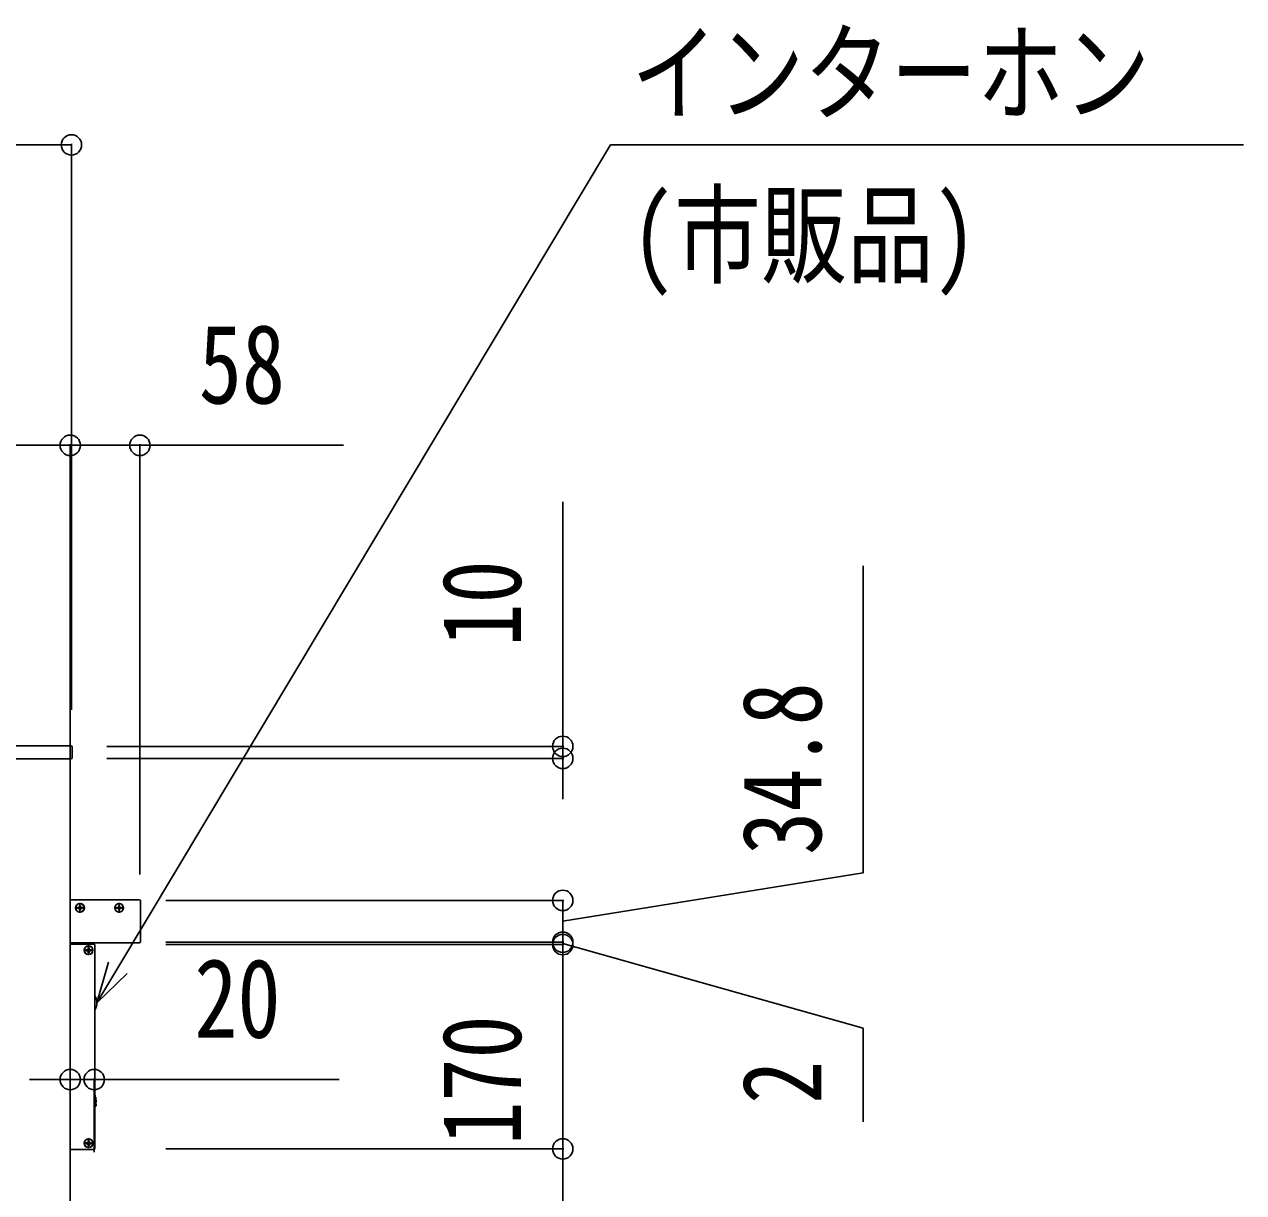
# Model space of a CAD drawing. Units: millimetres, scale not verified. Extents: x -8410 to 8410, y -5940 to 5940.
# Drawn here: x -5608 to -4593, y 569 to 1541 of the extents above; entities that cross this region are included whole.
import ezdxf
from ezdxf.enums import TextEntityAlignment as Align

# ---------------------------------------------------------------- set-up
doc = ezdxf.new("R2010")
doc.units = ezdxf.units.MM
doc.header["$LTSCALE"] = 30
for name, color, linetype in [('0-4_YKK_13', 4, 'Continuous'), ('0-5_YKK_A1', 4, 'Continuous'), ('0-6_YKK_D', 6, 'Continuous')]:
    doc.layers.add(name, color=color, linetype=linetype)
doc.styles.add('ＭＳ ゴシック', font='')
doc.styles.get('ＭＳ ゴシック').set_extended_font_data('MS Gothic')

msp = doc.modelspace()

# ---------------------------------------------------------------- linework, layer by layer
at = {"layer": '0-4_YKK_13'}
for p, q in [((-5700.36, 940.4), (-5569.36, 940.4)), ((-5568.36, 939.4), (-5568.36, 930.4)), ((-5569.36, 929.4), (-5700.36, 929.4)), ((-5569.86, 812.2), (-5512.36, 812.2)), ((-5565.91, 805.5), (-5557.61, 805.5)), ((-5563.81, 805.85), (-5563.81, 805.15)), ((-5563.81, 805.85), (-5562.61, 805.85)), ((-5563.81, 805.15), (-5562.61, 805.15)), ((-5562.11, 807.55), (-5561.41, 807.55)), ((-5562.11, 807.55), (-5562.11, 806.35)), ((-5562.11, 804.65), (-5562.11, 803.45)), ((-5562.11, 803.45), (-5561.41, 803.45)), ((-5561.76, 801.35), (-5561.76, 809.65)), ((-5561.41, 807.55), (-5561.41, 806.35)), ((-5561.41, 804.65), (-5561.41, 803.45)), ((-5560.91, 805.85), (-5559.71, 805.85)), ((-5560.91, 805.15), (-5559.71, 805.15)), ((-5559.71, 805.85), (-5559.71, 805.15)), ((-5533.31, 805.5), (-5525.01, 805.5)), ((-5531.21, 805.85), (-5531.21, 805.15)), ((-5531.21, 805.85), (-5530.01, 805.85)), ((-5531.21, 805.15), (-5530.01, 805.15)), ((-5529.51, 807.55), (-5528.81, 807.55)), ((-5529.51, 807.55), (-5529.51, 806.35)), ((-5529.51, 804.65), (-5529.51, 803.45)), ((-5529.51, 803.45), (-5528.81, 803.45)), ((-5529.16, 801.35), (-5529.16, 809.65)), ((-5528.81, 807.55), (-5528.81, 806.35)), ((-5528.81, 804.65), (-5528.81, 803.45)), ((-5528.31, 805.85), (-5527.11, 805.85)), ((-5528.31, 805.15), (-5527.11, 805.15)), ((-5527.11, 805.85), (-5527.11, 805.15)), ((-5511.36, 811.2), (-5511.36, 777.4)), ((-5512.36, 776.4), (-5569.86, 776.4)), ((-5550.36, 775.4), (-5569.86, 775.4)), ((-5554.91, 772.25), (-5554.21, 772.25)), ((-5554.91, 772.25), (-5554.91, 771.05)), ((-5554.91, 772.25), (-5554.21, 772.25)), ((-5554.91, 772.25), (-5554.91, 771.05)), ((-5554.56, 766.05), (-5554.56, 774.35)), ((-5554.56, 766.05), (-5554.56, 774.35)), ((-5554.21, 772.25), (-5554.21, 771.05)), ((-5554.21, 772.25), (-5554.21, 771.05)), ((-5549.36, 605.4), (-5549.36, 774.4)), ((-5558.71, 770.2), (-5550.41, 770.2)), ((-5558.71, 770.2), (-5550.41, 770.2)), ((-5556.61, 770.55), (-5556.61, 769.85)), ((-5556.61, 770.55), (-5555.41, 770.55)), ((-5556.61, 770.55), (-5556.61, 769.85)), ((-5556.61, 770.55), (-5555.41, 770.55)), ((-5556.61, 769.85), (-5555.41, 769.85)), ((-5556.61, 769.85), (-5555.41, 769.85)), ((-5554.91, 769.35), (-5554.91, 768.15)), ((-5554.91, 769.35), (-5554.91, 768.15)), ((-5554.91, 768.15), (-5554.21, 768.15)), ((-5554.91, 768.15), (-5554.21, 768.15)), ((-5554.21, 769.35), (-5554.21, 768.15)), ((-5554.21, 769.35), (-5554.21, 768.15)), ((-5553.71, 770.55), (-5552.51, 770.55)), ((-5553.71, 770.55), (-5552.51, 770.55)), ((-5553.71, 769.85), (-5552.51, 769.85)), ((-5553.71, 769.85), (-5552.51, 769.85)), ((-5552.51, 770.55), (-5552.51, 769.85)), ((-5552.51, 770.55), (-5552.51, 769.85)), ((-5548.99, 647.94), (-5549.16, 649.62)), ((-5548.73, 640.5), (-5549.16, 640.46)), ((-5548.99, 647.94), (-5549.04, 647.93)), ((-5549.04, 647.93), (-5548.6, 643.73)), ((-5548.81, 647.94), (-5548.99, 647.94)), ((-5548.6, 643.73), (-5548.55, 643.73)), ((-5548.56, 647.76), (-5548.17, 643.95)), ((-5548.55, 643.73), (-5548.42, 643.73)), ((-5548.55, 643.73), (-5548.27, 641.05)), ((-5558.71, 609.6), (-5550.41, 609.6)), ((-5558.71, 609.6), (-5550.41, 609.6)), ((-5556.61, 609.95), (-5556.61, 609.25)), ((-5556.61, 609.95), (-5555.41, 609.95)), ((-5556.61, 609.95), (-5556.61, 609.25)), ((-5556.61, 609.95), (-5555.41, 609.95)), ((-5556.61, 609.25), (-5555.41, 609.25)), ((-5556.61, 609.25), (-5555.41, 609.25)), ((-5554.91, 611.65), (-5554.21, 611.65)), ((-5554.91, 611.65), (-5554.91, 610.45)), ((-5554.91, 611.65), (-5554.21, 611.65)), ((-5554.91, 611.65), (-5554.91, 610.45)), ((-5554.56, 605.45), (-5554.56, 613.75)), ((-5554.56, 605.45), (-5554.56, 613.75)), ((-5554.21, 611.65), (-5554.21, 610.45)), ((-5554.21, 611.65), (-5554.21, 610.45)), ((-5553.71, 609.95), (-5552.51, 609.95)), ((-5553.71, 609.95), (-5552.51, 609.95)), ((-5553.71, 609.25), (-5552.51, 609.25)), ((-5553.71, 609.25), (-5552.51, 609.25)), ((-5552.51, 609.95), (-5552.51, 609.25)), ((-5552.51, 609.95), (-5552.51, 609.25)), ((-5569.86, 604.4), (-5550.36, 604.4)), ((-5554.91, 608.75), (-5554.91, 607.55)), ((-5554.91, 608.75), (-5554.91, 607.55)), ((-5554.91, 607.55), (-5554.21, 607.55)), ((-5554.91, 607.55), (-5554.21, 607.55)), ((-5554.21, 608.75), (-5554.21, 607.55)), ((-5554.21, 608.75), (-5554.21, 607.55))]:
    msp.add_line(p, q, dxfattribs=at)
for centre, radius in [((-5561.76, 805.5), 3.65), ((-5561.76, 805.5), 3.5), ((-5529.16, 805.5), 3.65), ((-5529.16, 805.5), 3.5), ((-5554.56, 770.2), 3.65), ((-5554.56, 770.2), 3.5), ((-5554.56, 770.2), 3.5), ((-5554.56, 609.6), 3.65), ((-5554.56, 609.6), 3.5), ((-5554.56, 609.6), 3.5)]:
    msp.add_circle(centre, radius, dxfattribs=at)
for centre, radius, start, end in [((-5569.36, 939.4), 1, 0, 90), ((-5569.36, 930.4), 1, 270, 0), ((-5512.36, 811.2), 1, 0, 90), ((-5562.61, 806.35), 0.5, 270, 0), ((-5562.61, 804.65), 0.5, 0, 90), ((-5560.91, 806.35), 0.5, 180, 270), ((-5560.91, 804.65), 0.5, 90, 180), ((-5530.01, 806.35), 0.5, 270, 0), ((-5530.01, 804.65), 0.5, 0, 90), ((-5528.31, 806.35), 0.5, 180, 270), ((-5528.31, 804.65), 0.5, 90, 180), ((-5550.36, 774.4), 1, 0, 90), ((-5512.36, 777.4), 1, 270, 0), ((-5555.41, 771.05), 0.5, 270, 0), ((-5555.41, 771.05), 0.5, 270, 0), ((-5555.41, 769.35), 0.5, 0, 90), ((-5555.41, 769.35), 0.5, 0, 90), ((-5553.71, 771.05), 0.5, 180, 270), ((-5553.71, 771.05), 0.5, 180, 270), ((-5553.71, 769.35), 0.5, 90, 180), ((-5553.71, 769.35), 0.5, 90, 180), ((-5558.92, 726.46), 11.2, 330.59628, 29.40372), ((-5548.79, 647.71), 0.226, 11.26614, 97.10779), ((-5548.77, 641), 0.501, 274.99961, 5.88105), ((-5548.41, 643.97), 0.245, 268.73775, 354.48748), ((-5555.41, 610.45), 0.5, 270, 0), ((-5555.41, 610.45), 0.5, 270, 0), ((-5555.41, 608.75), 0.5, 0, 90), ((-5555.41, 608.75), 0.5, 0, 90), ((-5553.71, 610.45), 0.5, 180, 270), ((-5553.71, 610.45), 0.5, 180, 270), ((-5553.71, 608.75), 0.5, 90, 180), ((-5553.71, 608.75), 0.5, 90, 180), ((-5550.36, 605.4), 1, 270, 0)]:
    msp.add_arc(centre, radius, start, end, dxfattribs=at)
at = {"layer": '0-5_YKK_A1'}
msp.add_line((-5569.86, 929.4), (-5569.86, -523.1), dxfattribs=at)
msp.add_line((-5569.86, 929.4), (-5569.86, -523.1), dxfattribs=at)
at = {"layer": '0-6_YKK_D'}
for p, q in [((-5568.86, 970.4), (-5568.86, 1441.4)), ((-5568.86, 1440.4), (-5700.86, 1440.4)), ((-5699.86, 1190.4), (-5569.86, 1190.4)), ((-5569.86, 970.4), (-5569.86, 1191.4)), ((-5569.86, 833.2), (-5569.86, 1191.4)), ((-5511.86, 833.2), (-5511.86, 1191.4)), ((-5159.86, 939.9), (-5159.86, 1143.5)), ((-5539.36, 939.9), (-5158.86, 939.9)), ((-5159.86, 929.9), (-5159.86, 939.9)), ((-5539.36, 929.9), (-5158.86, 929.9)), ((-5159.86, 929.9), (-5159.86, 895.9)), ((-5490.36, 811.7), (-5158.86, 811.7)), ((-5159.86, 776.9), (-5159.86, 811.7)), ((-5159.86, 776.9), (-5159.86, 810.9)), ((-5490.36, 776.9), (-5158.86, 776.9)), ((-5490.36, 776.9), (-5158.86, 776.9)), ((-5490.36, 774.9), (-5158.86, 774.9)), ((-5490.36, 774.9), (-5158.86, 774.9)), ((-5159.86, 774.9), (-5159.86, 776.9)), ((-5159.86, 774.9), (-5159.86, 776.9)), ((-5159.86, 604.9), (-5159.86, 774.9)), ((-5159.86, 774.9), (-5159.86, 740.9)), ((-5569.86, 662.58), (-5603.86, 662.58)), ((-5569.86, 585.4), (-5569.86, 663.58)), ((-5569.86, 662.58), (-5549.86, 662.58)), ((-5549.86, 602.17), (-5549.86, 663.58)), ((-5549.86, 662.58), (-5345.99, 662.58)), ((-5490.36, 604.9), (-5158.86, 604.9)), ((-5490.36, 604.9), (-5158.86, 604.9)), ((-5159.86, 498.4), (-5159.86, 604.9))]:
    msp.add_line(p, q, dxfattribs=at)
for points in [[(-5547.72, 726.46), (-5530.25, 755.62), (-5120.07, 1440.4), (-4593.11, 1440.4)], [(-5569.86, 1190.4), (-5511.86, 1190.4), (-5342.26, 1190.4)], [(-5159.86, 794.3), (-4909.86, 834.58), (-4909.86, 1090.18)], [(-5159.86, 775.9), (-4909.86, 705.36), (-4909.86, 627.36)], [(-5522.43, 750.94), (-5547.72, 726.46), (-5538.06, 760.31)]]:
    msp.add_lwpolyline(points, dxfattribs=at)
for centre in [(-5568.86, 1440.4), (-5569.86, 1190.4), (-5569.86, 1190.4), (-5511.86, 1190.4), (-5159.86, 939.9), (-5159.86, 929.9), (-5159.86, 811.7), (-5159.86, 776.9), (-5159.86, 776.9), (-5159.86, 774.9), (-5159.86, 774.9), (-5569.86, 662.58), (-5549.86, 662.58), (-5159.86, 604.9), (-5159.86, 604.9)]:
    msp.add_circle(centre, 8.5, dxfattribs=at)

# ---------------------------------------------------------------- texts
at = {"layer": '0-6_YKK_D', "style": 'ＭＳ ゴシック', "width": 0.8}
for s, p in [('インターホン', (-5102.9, 1447.65)), ('(市販品)', (-5102.9, 1312.65)), ('58', (-5462.86, 1205.4)), ('20', (-5466.59, 677.58))]:
    msp.add_text(s, height=65.98, dxfattribs=at).set_placement(p, align=Align.BOTTOM_LEFT)
for s, p in [('10', (-5174.86, 1022.9)), ('34.8', (-4924.86, 849.58)), ('170', (-5174.86, 608.3)), ('2', (-4924.86, 642.36))]:
    msp.add_text(s, height=65.98, rotation=90, dxfattribs=at).set_placement(p, align=Align.BOTTOM_LEFT)

doc.saveas('drawing.dxf')
